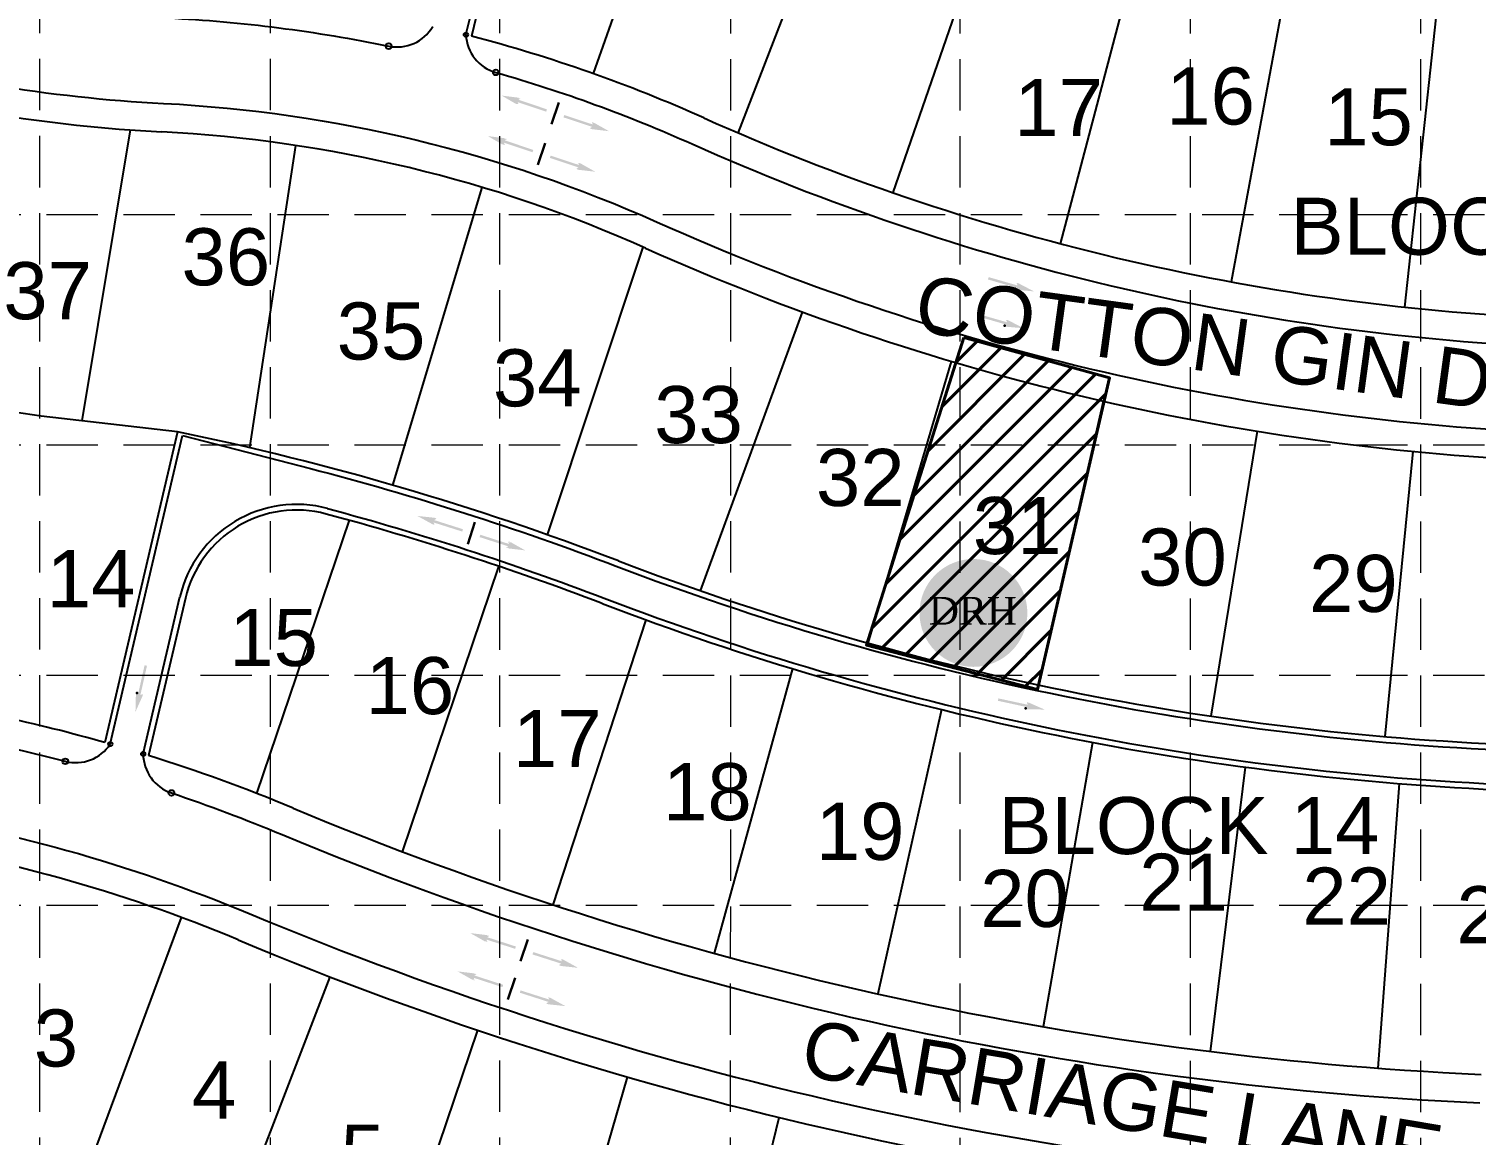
# Model space of a CAD drawing. Header units: feet. Extents: x 10084 to 13321, y 3329 to 8503.
# Drawn here: x 10892 to 11399, y 6078 to 6465 of the extents above; entities that cross this region are included whole.
import ezdxf
from ezdxf.enums import TextEntityAlignment as Align

# ---------------------------------------------------------------- set-up
doc = ezdxf.new("R2010")
doc.units = ezdxf.units.FT
doc.header["$LTSCALE"] = 40
doc.header["$MEASUREMENT"] = 0
for name, pattern in [('( Dashdot )', [1.001, 0.5, -0.25, 0.001, -0.25]), ('DASHED', [0.75, 0.5, -0.25]), ('HIDDEN', [0.375, 0.25, -0.125])]:
    doc.linetypes.add(name, pattern=pattern)
for name, color, linetype in [('BASE', 7, 'Continuous'), ('CURB', 4, 'Continuous'), ('flow arrow', 4, 'Continuous'), ('GRID', 254, 'DASHED'), ('LEGEND', 7, 'Continuous'), ('LOT', 7, 'Continuous'), ('NAME', 6, 'Continuous'), ('ROW', 3, '( Dashdot )'), ('SODDED LOT', 2, 'Continuous')]:
    doc.layers.add(name, color=color, linetype=linetype)
doc.styles.add('DRHorton', font='dutcheb.ttf')
doc.styles.get("Standard").update_dxf_attribs({"font": 'ARIAL.TTF'})

# ---------------------------------------------------------------- blocks, each defined once
blk = doc.blocks.new('DRHorton')
h = blk.add_hatch(color=1)
h.paths.add_polyline_path([(78.7, 25.78, 1), (40.43, 25.78, 1)])
h.paths.add_polyline_path([(42.33, 17.91), (76.5, 17.91), (76.5, 34.87), (42.33, 34.87)], flags=24)
at = {"layer": 'BASE', "color": 176, "style": 'DRHorton'}
blk.add_text('DRH', height=9.814, dxfattribs=at).set_placement((59.39, 21.64), align=Align.CENTER)

msp = doc.modelspace()

# ---------------------------------------------------------------- hatches: boundary and pattern name
at = {"layer": 'flow arrow', "linetype": 'Continuous', "lineweight": 30}
h = msp.add_hatch(color=7, dxfattribs=at)
edge = h.paths.add_edge_path()
edge.add_line((11064.29, 6440.9), (11063.62, 6440.59))
edge.add_line((11063.62, 6440.59), (11073.66, 6437.24))
edge.add_line((11073.66, 6437.24), (11073.39, 6436.43))
edge.add_line((11073.39, 6436.43), (11063.35, 6439.78))
edge.add_line((11063.35, 6439.78), (11063.68, 6439.03))
edge.add_line((11063.68, 6439.03), (11063.68, 6439.02))
edge.add_ellipse((11063.15, 6439.16), major_axis=(0.531, -0.177), ratio=0.285714, start_angle=-125.8315, end_angle=14.4967, ccw=False)
edge.add_line((11062.8, 6439.14), (11062.8, 6439.14))
edge.add_line((11062.8, 6439.14), (11057.74, 6442.07))
edge.add_line((11057.74, 6442.07), (11063.54, 6441.33))
edge.add_line((11063.54, 6441.33), (11063.53, 6441.33))
edge.add_ellipse((11063.8, 6441.11), major_axis=(0.531, -0.177), ratio=0.285714, start_angle=-17.1827, end_angle=124.7269, ccw=False)
edge.add_line((11064.29, 6440.89), (11064.29, 6440.9))
edge.add_line((11064.29, 6440.9), (11064.29, 6440.9))
edge.add_line((11064.29, 6440.9), (11064.29, 6440.9))
h = msp.add_hatch(color=7, dxfattribs=at)
edge = h.paths.add_edge_path()
edge.add_line((11089.43, 6432.55), (11089.78, 6431.91))
edge.add_line((11089.78, 6431.91), (11079.73, 6435.23))
edge.add_line((11079.73, 6435.23), (11079.46, 6434.41))
edge.add_line((11079.46, 6434.41), (11089.51, 6431.09))
edge.add_line((11089.51, 6431.09), (11088.8, 6430.69))
edge.add_line((11088.8, 6430.69), (11088.8, 6430.69))
edge.add_ellipse((11089.3, 6430.48), major_axis=(-0.532, 0.176), ratio=0.285714, start_angle=345.5033, end_angle=485.8315)
edge.add_line((11089.57, 6430.25), (11089.57, 6430.26))
edge.add_line((11089.57, 6430.26), (11095.38, 6429.58))
edge.add_line((11095.38, 6429.58), (11090.29, 6432.46))
edge.add_line((11090.29, 6432.46), (11090.29, 6432.46))
edge.add_ellipse((11089.95, 6432.43), major_axis=(-0.532, 0.176), ratio=0.285714, start_angle=235.2731, end_angle=377.1827)
edge.add_line((11089.43, 6432.55), (11089.43, 6432.55))
edge.add_line((11089.43, 6432.55), (11089.43, 6432.55))
edge.add_line((11089.43, 6432.55), (11089.43, 6432.55))
h = msp.add_hatch(color=7, dxfattribs=at)
edge = h.paths.add_edge_path()
edge.add_line((11059.49, 6426.68), (11058.82, 6426.38))
edge.add_line((11058.82, 6426.38), (11068.86, 6423.03))
edge.add_line((11068.86, 6423.03), (11068.59, 6422.21))
edge.add_line((11068.59, 6422.21), (11058.55, 6425.56))
edge.add_line((11058.55, 6425.56), (11058.88, 6424.81))
edge.add_line((11058.88, 6424.81), (11058.88, 6424.81))
edge.add_ellipse((11058.35, 6424.94), major_axis=(0.531, -0.177), ratio=0.285714, start_angle=-125.8315, end_angle=14.4967, ccw=False)
edge.add_line((11058, 6424.92), (11058, 6424.93))
edge.add_line((11058, 6424.93), (11052.94, 6427.86))
edge.add_line((11052.94, 6427.86), (11058.74, 6427.12))
edge.add_line((11058.74, 6427.12), (11058.74, 6427.12))
edge.add_ellipse((11059, 6426.9), major_axis=(0.531, -0.177), ratio=0.285714, start_angle=-17.1827, end_angle=124.7269, ccw=False)
edge.add_line((11059.49, 6426.68), (11059.49, 6426.68))
edge.add_line((11059.49, 6426.68), (11059.49, 6426.68))
edge.add_line((11059.49, 6426.68), (11059.49, 6426.68))
h = msp.add_hatch(color=7, dxfattribs=at)
edge = h.paths.add_edge_path()
edge.add_line((11084.63, 6418.34), (11084.99, 6417.7))
edge.add_line((11084.99, 6417.7), (11074.94, 6421.01))
edge.add_line((11074.94, 6421.01), (11074.67, 6420.2))
edge.add_line((11074.67, 6420.2), (11084.72, 6416.88))
edge.add_line((11084.72, 6416.88), (11084, 6416.48))
edge.add_line((11084, 6416.48), (11084, 6416.47))
edge.add_ellipse((11084.51, 6416.27), major_axis=(-0.532, 0.176), ratio=0.285714, start_angle=345.5033, end_angle=485.8315)
edge.add_line((11084.78, 6416.04), (11084.78, 6416.04))
edge.add_line((11084.78, 6416.04), (11090.59, 6415.37))
edge.add_line((11090.59, 6415.37), (11085.5, 6418.24))
edge.add_line((11085.5, 6418.24), (11085.5, 6418.24))
edge.add_ellipse((11085.15, 6418.22), major_axis=(-0.532, 0.176), ratio=0.285714, start_angle=235.2731, end_angle=377.1827)
edge.add_line((11084.63, 6418.34), (11084.63, 6418.34))
edge.add_line((11084.63, 6418.34), (11084.63, 6418.34))
edge.add_line((11084.63, 6418.34), (11084.63, 6418.34))
h = msp.add_hatch(color=7, dxfattribs=at)
edge = h.paths.add_edge_path()
edge.add_line((11238.27, 6376.24), (11238.63, 6375.5))
edge.add_line((11238.63, 6375.5), (11228.46, 6378.44))
edge.add_line((11228.46, 6378.44), (11228.23, 6377.61))
edge.add_line((11228.23, 6377.61), (11238.39, 6374.68))
edge.add_line((11238.39, 6374.68), (11237.74, 6374.35))
edge.add_line((11237.74, 6374.35), (11237.74, 6374.34))
edge.add_ellipse((11238.24, 6374.15), major_axis=(-0.538, 0.155), ratio=0.285714, start_angle=342.8173, end_angle=484.7269)
edge.add_line((11238.51, 6373.94), (11238.51, 6373.94))
edge.add_line((11238.51, 6373.94), (11244.33, 6373.44))
edge.add_line((11244.33, 6373.44), (11239.15, 6376.16))
edge.add_line((11239.15, 6376.16), (11239.16, 6376.16))
edge.add_ellipse((11238.8, 6376.13), major_axis=(-0.538, 0.155), ratio=0.285714, start_angle=234.1685, end_angle=374.4967)
edge.add_line((11238.27, 6376.24), (11238.27, 6376.24))
edge.add_line((11238.27, 6376.24), (11238.27, 6376.24))
h = msp.add_hatch(color=7, dxfattribs=at)
edge = h.paths.add_edge_path()
edge.add_line((11234.6, 6363.33), (11234.96, 6362.6))
edge.add_line((11234.96, 6362.6), (11224.79, 6365.53))
edge.add_line((11224.79, 6365.53), (11224.55, 6364.7))
edge.add_line((11224.55, 6364.7), (11234.72, 6361.77))
edge.add_line((11234.72, 6361.77), (11234.07, 6361.44))
edge.add_line((11234.07, 6361.44), (11234.06, 6361.44))
edge.add_ellipse((11234.57, 6361.24), major_axis=(-0.538, 0.155), ratio=0.285714, start_angle=342.8173, end_angle=484.7269)
edge.add_line((11234.84, 6361.03), (11234.83, 6361.03))
edge.add_line((11234.83, 6361.03), (11240.66, 6360.53))
edge.add_line((11240.66, 6360.53), (11235.48, 6363.25))
edge.add_line((11235.48, 6363.25), (11235.48, 6363.26))
edge.add_ellipse((11235.13, 6363.22), major_axis=(-0.538, 0.155), ratio=0.285714, start_angle=234.1685, end_angle=374.4967)
edge.add_line((11234.6, 6363.33), (11234.6, 6363.33))
edge.add_line((11234.6, 6363.33), (11234.6, 6363.33))
h = msp.add_hatch(color=7, dxfattribs=at)
edge = h.paths.add_edge_path()
edge.add_line((11034.23, 6291.83), (11033.87, 6292.47))
edge.add_line((11033.87, 6292.47), (11043.96, 6289.27))
edge.add_line((11043.96, 6289.27), (11044.22, 6290.09))
edge.add_line((11044.22, 6290.09), (11034.13, 6293.29))
edge.add_line((11034.13, 6293.29), (11034.84, 6293.71))
edge.add_line((11034.84, 6293.71), (11034.84, 6293.71))
edge.add_ellipse((11034.34, 6293.91), major_axis=(0.534, -0.169), ratio=0.285714, start_angle=345.5033, end_angle=485.8315)
edge.add_line((11034.06, 6294.13), (11034.06, 6294.13))
edge.add_line((11034.06, 6294.13), (11028.25, 6294.74))
edge.add_line((11028.25, 6294.74), (11033.37, 6291.92))
edge.add_line((11033.37, 6291.92), (11033.37, 6291.92))
edge.add_ellipse((11033.71, 6291.95), major_axis=(0.534, -0.169), ratio=0.285714, start_angle=235.2731, end_angle=377.1827)
edge.add_line((11034.23, 6291.83), (11034.23, 6291.83))
edge.add_line((11034.23, 6291.83), (11034.23, 6291.83))
edge.add_line((11034.23, 6291.83), (11034.23, 6291.83))
h = msp.add_hatch(color=7, dxfattribs=at)
edge = h.paths.add_edge_path()
edge.add_line((11059.47, 6283.78), (11060.13, 6284.09))
edge.add_line((11060.13, 6284.09), (11050.06, 6287.32))
edge.add_line((11050.06, 6287.32), (11050.32, 6288.14))
edge.add_line((11050.32, 6288.14), (11060.4, 6284.91))
edge.add_line((11060.4, 6284.91), (11060.06, 6285.66))
edge.add_line((11060.06, 6285.66), (11060.06, 6285.66))
edge.add_ellipse((11060.59, 6285.53), major_axis=(-0.533, 0.171), ratio=0.285714, start_angle=-125.8315, end_angle=14.4967, ccw=False)
edge.add_line((11060.94, 6285.55), (11060.94, 6285.55))
edge.add_line((11060.94, 6285.55), (11066.03, 6282.68))
edge.add_line((11066.03, 6282.68), (11060.22, 6283.35))
edge.add_line((11060.22, 6283.35), (11060.23, 6283.35))
edge.add_ellipse((11059.96, 6283.57), major_axis=(-0.533, 0.171), ratio=0.285714, start_angle=-17.1827, end_angle=124.7269, ccw=False)
edge.add_line((11059.47, 6283.78), (11059.47, 6283.78))
edge.add_line((11059.47, 6283.78), (11059.47, 6283.78))
edge.add_line((11059.47, 6283.78), (11059.47, 6283.78))
h = msp.add_hatch(color=7, dxfattribs=at)
edge = h.paths.add_edge_path()
edge.add_line((10931.86, 6232.32), (10931.15, 6231.92))
edge.add_line((10931.15, 6231.92), (10933.47, 6242.24))
edge.add_line((10933.47, 6242.24), (10932.63, 6242.43))
edge.add_line((10932.63, 6242.43), (10930.31, 6232.11))
edge.add_line((10930.31, 6232.11), (10929.94, 6232.74))
edge.add_line((10929.94, 6232.74), (10929.94, 6232.74))
edge.add_ellipse((10929.77, 6232.23), major_axis=(0.123, 0.546), ratio=0.285714, start_angle=342.8173, end_angle=484.7269)
edge.add_line((10929.57, 6231.95), (10929.58, 6231.95))
edge.add_line((10929.58, 6231.95), (10929.43, 6226.11))
edge.add_line((10929.43, 6226.11), (10931.83, 6231.44))
edge.add_line((10931.83, 6231.44), (10931.83, 6231.43))
edge.add_ellipse((10931.78, 6231.78), major_axis=(0.123, 0.546), ratio=0.285714, start_angle=234.1685, end_angle=374.4967)
edge.add_line((10931.86, 6232.32), (10931.86, 6232.32))
edge.add_line((10931.86, 6232.32), (10931.86, 6232.32))
h = msp.add_hatch(color=7, dxfattribs=at)
edge = h.paths.add_edge_path()
edge.add_line((11241.84, 6229.27), (11242.25, 6228.56))
edge.add_line((11242.25, 6228.56), (11231.9, 6230.8))
edge.add_line((11231.9, 6230.8), (11231.72, 6229.96))
edge.add_line((11231.72, 6229.96), (11242.06, 6227.72))
edge.add_line((11242.06, 6227.72), (11241.43, 6227.34))
edge.add_line((11241.43, 6227.34), (11241.43, 6227.34))
edge.add_ellipse((11241.95, 6227.18), major_axis=(-0.547, 0.118), ratio=0.285714, start_angle=342.8173, end_angle=484.7269)
edge.add_line((11242.23, 6226.99), (11242.23, 6226.99))
edge.add_line((11242.23, 6226.99), (11248.07, 6226.89))
edge.add_line((11248.07, 6226.89), (11242.72, 6229.25))
edge.add_line((11242.72, 6229.25), (11242.72, 6229.25))
edge.add_ellipse((11242.38, 6229.19), major_axis=(-0.547, 0.118), ratio=0.285714, start_angle=234.1685, end_angle=374.4967)
edge.add_line((11241.84, 6229.27), (11241.84, 6229.27))
edge.add_line((11241.84, 6229.27), (11241.84, 6229.27))
h = msp.add_hatch(color=7, dxfattribs=at)
edge = h.paths.add_edge_path()
edge.add_line((11053.35, 6147.43), (11052.69, 6147.12))
edge.add_line((11052.69, 6147.12), (11062.76, 6143.86))
edge.add_line((11062.76, 6143.86), (11062.49, 6143.04))
edge.add_line((11062.49, 6143.04), (11052.42, 6146.3))
edge.add_line((11052.42, 6146.3), (11052.76, 6145.56))
edge.add_line((11052.76, 6145.56), (11052.76, 6145.55))
edge.add_ellipse((11052.23, 6145.68), major_axis=(0.533, -0.172), ratio=0.285714, start_angle=-125.8315, end_angle=14.4967, ccw=False)
edge.add_line((11051.88, 6145.66), (11051.88, 6145.66))
edge.add_line((11051.88, 6145.66), (11046.79, 6148.55))
edge.add_line((11046.79, 6148.55), (11052.6, 6147.86))
edge.add_line((11052.6, 6147.86), (11052.6, 6147.86))
edge.add_ellipse((11052.86, 6147.64), major_axis=(0.533, -0.172), ratio=0.285714, start_angle=-17.1827, end_angle=124.7269, ccw=False)
edge.add_line((11053.35, 6147.43), (11053.35, 6147.43))
edge.add_line((11053.35, 6147.43), (11053.35, 6147.43))
edge.add_line((11053.35, 6147.43), (11053.35, 6147.43))
h = msp.add_hatch(color=7, dxfattribs=at)
edge = h.paths.add_edge_path()
edge.add_line((11078.57, 6139.31), (11078.93, 6138.67))
edge.add_line((11078.93, 6138.67), (11068.85, 6141.9))
edge.add_line((11068.85, 6141.9), (11068.58, 6141.08))
edge.add_line((11068.58, 6141.08), (11078.66, 6137.85))
edge.add_line((11078.66, 6137.85), (11077.95, 6137.44))
edge.add_line((11077.95, 6137.44), (11077.95, 6137.44))
edge.add_ellipse((11078.46, 6137.24), major_axis=(-0.533, 0.171), ratio=0.285714, start_angle=345.5033, end_angle=485.8315)
edge.add_line((11078.73, 6137.01), (11078.73, 6137.01))
edge.add_line((11078.73, 6137.01), (11084.55, 6136.39))
edge.add_line((11084.55, 6136.39), (11079.43, 6139.22))
edge.add_line((11079.43, 6139.22), (11079.43, 6139.22))
edge.add_ellipse((11079.09, 6139.19), major_axis=(-0.533, 0.171), ratio=0.285714, start_angle=235.2731, end_angle=377.1827)
edge.add_line((11078.56, 6139.31), (11078.57, 6139.31))
edge.add_line((11078.57, 6139.31), (11078.57, 6139.31))
edge.add_line((11078.57, 6139.31), (11078.57, 6139.31))
h = msp.add_hatch(color=7, dxfattribs=at)
edge = h.paths.add_edge_path()
edge.add_line((11048.91, 6134.01), (11048.24, 6133.7))
edge.add_line((11048.24, 6133.7), (11058.31, 6130.44))
edge.add_line((11058.31, 6130.44), (11058.05, 6129.62))
edge.add_line((11058.05, 6129.62), (11047.98, 6132.88))
edge.add_line((11047.98, 6132.88), (11048.31, 6132.14))
edge.add_line((11048.31, 6132.14), (11048.31, 6132.13))
edge.add_ellipse((11047.79, 6132.26), major_axis=(0.533, -0.172), ratio=0.285714, start_angle=-125.8315, end_angle=14.4967, ccw=False)
edge.add_line((11047.43, 6132.24), (11047.44, 6132.24))
edge.add_line((11047.44, 6132.24), (11042.35, 6135.13))
edge.add_line((11042.35, 6135.13), (11048.15, 6134.44))
edge.add_line((11048.15, 6134.44), (11048.15, 6134.44))
edge.add_ellipse((11048.41, 6134.22), major_axis=(0.533, -0.172), ratio=0.285714, start_angle=-17.1827, end_angle=124.7269, ccw=False)
edge.add_line((11048.91, 6134.01), (11048.91, 6134.01))
edge.add_line((11048.91, 6134.01), (11048.91, 6134.01))
edge.add_line((11048.91, 6134.01), (11048.91, 6134.01))
h = msp.add_hatch(color=7, dxfattribs=at)
edge = h.paths.add_edge_path()
edge.add_line((11074.12, 6125.89), (11074.48, 6125.25))
edge.add_line((11074.48, 6125.25), (11064.4, 6128.48))
edge.add_line((11064.4, 6128.48), (11064.14, 6127.66))
edge.add_line((11064.14, 6127.66), (11074.22, 6124.43))
edge.add_line((11074.22, 6124.43), (11073.51, 6124.02))
edge.add_line((11073.51, 6124.02), (11073.51, 6124.02))
edge.add_ellipse((11074.01, 6123.82), major_axis=(-0.533, 0.171), ratio=0.285714, start_angle=345.5033, end_angle=485.8315)
edge.add_line((11074.29, 6123.59), (11074.29, 6123.59))
edge.add_line((11074.29, 6123.59), (11080.1, 6122.97))
edge.add_line((11080.1, 6122.97), (11074.99, 6125.8))
edge.add_line((11074.99, 6125.8), (11074.99, 6125.8))
edge.add_ellipse((11074.64, 6125.77), major_axis=(-0.533, 0.171), ratio=0.285714, start_angle=235.2731, end_angle=377.1827)
edge.add_line((11074.12, 6125.89), (11074.12, 6125.89))
edge.add_line((11074.12, 6125.89), (11074.12, 6125.89))
edge.add_line((11074.12, 6125.89), (11074.12, 6125.89))
at = {"layer": 'SODDED LOT', "linetype": 'Continuous', "lineweight": 40}
h = msp.add_hatch(dxfattribs=at)
h.set_pattern_fill('ANSI31', color=256, scale=60, style=0)
h.paths.add_polyline_path([(11219.82, 6357.31), (11185.64, 6249.49), (11245.57, 6233.96), (11270.87, 6343.11)])

# ---------------------------------------------------------------- linework, layer by layer
at = {"layer": 'CURB', "color": 7}
for p, q in [((11045.26, 6463.37), (11059.23, 6520.3)), ((10920.62, 6214.8), (10945.88, 6322.94)), ((10945.88, 6322.94), (10990.75, 6311.35)), ((10932.14, 6211.36), (10944.99, 6266.34))]:
    msp.add_line(p, q, dxfattribs=at)
for centre, radius in [((11045.26, 6463.37), 0.75), ((11018.18, 6459.38), 1), ((11055.76, 6450.16), 1), ((10920.62, 6214.8), 0.75), ((10904.85, 6208.75), 1), ((10932.14, 6211.36), 0.75), ((10942.04, 6197.67), 1)]:
    msp.add_circle(centre, radius, dxfattribs=at)
at = {"layer": 'CURB', "color": 7, "extrusion": (0, 0, -1)}
for centre, radius, start, end in [((-10914.33, 5954.96), 515, 92.9406, 101.6343), ((-10914.33, 5954.96), 515, 105.9398, 114.0905), ((-10914.33, 5954.96), 485, 92.9406, 114.0905), ((-10739.13, 5337.32), 1006, 104.48414, 110.89739), ((-10739.13, 5337.32), 994, 105.02224, 110.89739), ((-10759.34, 5652.47), 575, 98.42941, 104.6585), ((-10759.34, 5652.47), 575, 108.52573, 112.65617), ((-10759.34, 5652.47), 545, 98.4294, 112.6562)]:
    msp.add_arc(centre, radius, start, end, dxfattribs=at)
at = {"layer": 'CURB', "color": 7}
for centre, radius, start, end in [((11021.11, 6473.58), 14.5, 258.3657, 329.5384), ((11059.74, 6464.1), 14.5, 182.8876, 254.0602), ((10966.14, 6963.63), 525, 260.4952, 267.0594), ((11461.29, 7178.25), 825, 245.90955, 267.40314), ((11461.29, 7178.25), 855, 245.90955, 267.40314), ((10985.89, 6256.79), 42, 74.9778, 166.8522), ((11452.52, 7205.76), 994, 249.10261, 267.40314), ((11452.52, 7205.76), 1006, 249.10261, 267.40314), ((10908.52, 6222.78), 14.5, 255.3415, 326.5901), ((10946.64, 6211.42), 14.5, 180.2256, 251.4743), ((11456.55, 7322.79), 1235, 247.34383, 267.40314), ((11456.55, 7322.79), 1265, 247.34383, 267.40314)]:
    msp.add_arc(centre, radius, start, end, dxfattribs=at)
at = {"layer": 'flow arrow', "color": 7, "linetype": 'Continuous', "lineweight": 30}
for p, q in [((11075.28, 6432.04), (11077.84, 6439.62)), ((11070.49, 6417.83), (11073.04, 6425.41)), ((11048.37, 6292.51), (11045.9, 6284.9)), ((11064.42, 6138.67), (11066.92, 6146.27)), ((11059.98, 6125.25), (11062.47, 6132.85))]:
    msp.add_line(p, q, dxfattribs=at)
for p in [(11237.74, 6374.35), (11234.07, 6361.44), (10929.94, 6232.74), (11241.43, 6227.34)]:
    msp.add_point(p, dxfattribs=at)
at = {"layer": 'GRID', "color": 252, "linetype": 'HIDDEN', "lineweight": 0, "ltscale": 1.8}
for p, q in [((10895.91, 3736.9), (10895.93, 8414.95)), ((10976.84, 3736.89), (10976.76, 8414.93)), ((11057.06, 3736.88), (11057.22, 8414.92)), ((11137.79, 3736.87), (11138.28, 8414.82)), ((11218.46, 3736.85), (11218.46, 8418.16)), ((11299.17, 3736.84), (11299.17, 8418.16)), ((11379.88, 3736.83), (11379.88, 8418.16)), ((10169.24, 6400.42), (13236.21, 6400.42)), ((10169.24, 6319.71), (13236.21, 6319.71)), ((10169.24, 6239), (13236.21, 6239)), ((10169.24, 6158.29), (13236.21, 6158.29))]:
    msp.add_line(p, q, dxfattribs=at)
at = {"layer": 'LOT', "color": 7}
for p, q in [((11123.52, 6544.79), (11089.82, 6449.76)), ((11140.73, 6428.94), (11177.48, 6524.16)), ((11228.18, 6504.43), (11194.83, 6408.04)), ((11279.57, 6488.79), (11253.58, 6390.16)), ((11332, 6477.07), (11313.5, 6376.76)), ((11385.15, 6469.32), (11374.26, 6367.91)), ((10910.81, 6328.05), (10927.75, 6430.01)), ((10969.54, 6318.63), (10985.63, 6424.58)), ((11019.63, 6305.51), (11050.98, 6409.88)), ((11073.88, 6288.11), (11107.42, 6388.94)), ((10896.38, 6329.69), (10633.39, 6368.67)), ((11127.43, 6268.54), (11163.27, 6366.21)), ((11186.22, 6250.18), (11215.48, 6348.91)), ((11245.97, 6235.51), (11268.68, 6334.96)), ((10944.14, 6324.25), (10896.38, 6329.69)), ((11306.45, 6224.58), (11322.66, 6324.43)), ((11367.45, 6217.42), (11377.21, 6317.34)), ((11004.33, 6293.22), (10971.83, 6197.51)), ((11023, 6177.08), (11056.83, 6277.07)), ((11108.34, 6258.35), (11075.68, 6158.51)), ((11159.66, 6241.25), (11132.28, 6141.5)), ((11211.89, 6226.91), (11189.63, 6127.23)), ((11264.85, 6215.39), (11247.61, 6115.75)), ((11318.4, 6206.73), (11306.07, 6107.07)), ((11372.36, 6200.96), (11364.88, 6101.23)), ((10909.04, 6055.57), (10945.6, 6154)), ((10959.57, 6034.45), (10997.68, 6133.23)), ((11017.33, 6019.36), (11049.41, 6114.55)), ((11072.62, 5997.03), (11101.89, 6098.11)), ((11129.63, 5979.55), (11155.04, 6083.96))]:
    msp.add_line(p, q, dxfattribs=at)
at = {"layer": 'ROW', "color": 7, "linetype": 'Continuous'}
for p, q in [((11061.17, 6519.82), (11047.2, 6462.87)), ((10944.14, 6324.25), (10918.7, 6215.34)), ((10946.93, 6265.89), (10934.06, 6210.77))]:
    msp.add_line(p, q, dxfattribs=at)
for centre, radius, start, end in [((10914.33, 5954.96), 525, 65.9095, 75.3398), ((10966.14, 6963.63), 535, 260.6215, 267.0594), ((11461.29, 7178.25), 815, 245.90955, 267.40314), ((10914.33, 5954.96), 475, 65.9095, 87.0594), ((11461.29, 7178.25), 865, 245.90955, 267.40314), ((10739.13, 5337.32), 1008, 69.10261, 78.26546), ((10985.89, 6256.79), 40, 74.9778, 166.8522), ((10739.13, 5337.32), 992, 69.10261, 74.97777), ((11452.52, 7205.76), 992, 249.10261, 267.40314), ((11452.52, 7205.76), 1008, 249.10261, 267.40314), ((10759.34, 5652.47), 585, 74.19272, 81.57059), ((10759.34, 5652.47), 585, 67.34383, 72.62277), ((11456.55, 7322.79), 1225, 247.34383, 267.40314), ((10759.34, 5652.47), 535, 67.3438, 81.5706), ((11456.55, 7322.79), 1275, 247.34383, 267.40314)]:
    msp.add_arc(centre, radius, start, end, dxfattribs=at)
at = {"layer": 'SODDED LOT', "linetype": 'Continuous', "lineweight": 40}
msp.add_lwpolyline([(11219.82, 6357.31), (11185.64, 6249.49), (11245.57, 6233.96), (11270.87, 6343.11)], close=True, dxfattribs=at)

# ---------------------------------------------------------------- block references
at = {"layer": 'LEGEND', "xscale": 0.9878399999938665, "yscale": 0.9878399999943213, "zscale": 0.9878399999942583}
msp.add_blockref('DRHorton', (11164.29, 6235.29), dxfattribs=at)

# ---------------------------------------------------------------- texts
at = {"layer": 'NAME', "color": 7}
for s, p in [('16', (11290.73, 6441.91)), ('17', (11237.47, 6437.89)), ('15', (11346.07, 6434.65)), ('BLOCK 15', (11334.26, 6396.27)), ('36', (10945.57, 6385.55)), ('37', (10883.12, 6373.68)), ('35', (10999.97, 6359.55)), ('34', (11054.71, 6343.14)), ('33', (11111.26, 6330.26)), ('32', (11167.93, 6308.22)), ('31', (11222.92, 6291.38)), ('30', (11280.84, 6280.34)), ('14', (10898.34, 6272.76)), ('29', (11340.77, 6271.1)), ('15', (10962.3, 6252.15)), ('16', (11010.09, 6235.29)), ('17', (11061.74, 6216.71)), ('18', (11114.35, 6198.11)), ('19', (11167.87, 6184.21)), ('BLOCK 14', (11231.87, 6186.24)), ('21', (11281.25, 6166.39)), ('20', (11225.51, 6160.7)), ('22', (11338.4, 6161.51)), ('23', (11392.4, 6154.98)), ('3', (10893.79, 6111.79)), ('4', (10949.25, 6093.56)), ('5', (11001.3, 6071.46))]:
    msp.add_text(s, height=20, dxfattribs=at).set_placement(p, align=Align.MIDDLE_LEFT)
for s, rotation, p in [('COTTON GIN DRIVE', 352.2078, (11203.16, 6369.37)), ('CARRIAGE LANE', 350.4457, (11163.53, 6108.66))]:
    msp.add_text(s, height=20, rotation=rotation, dxfattribs=at).set_placement(p, align=Align.MIDDLE_LEFT)

doc.saveas('drawing.dxf')
